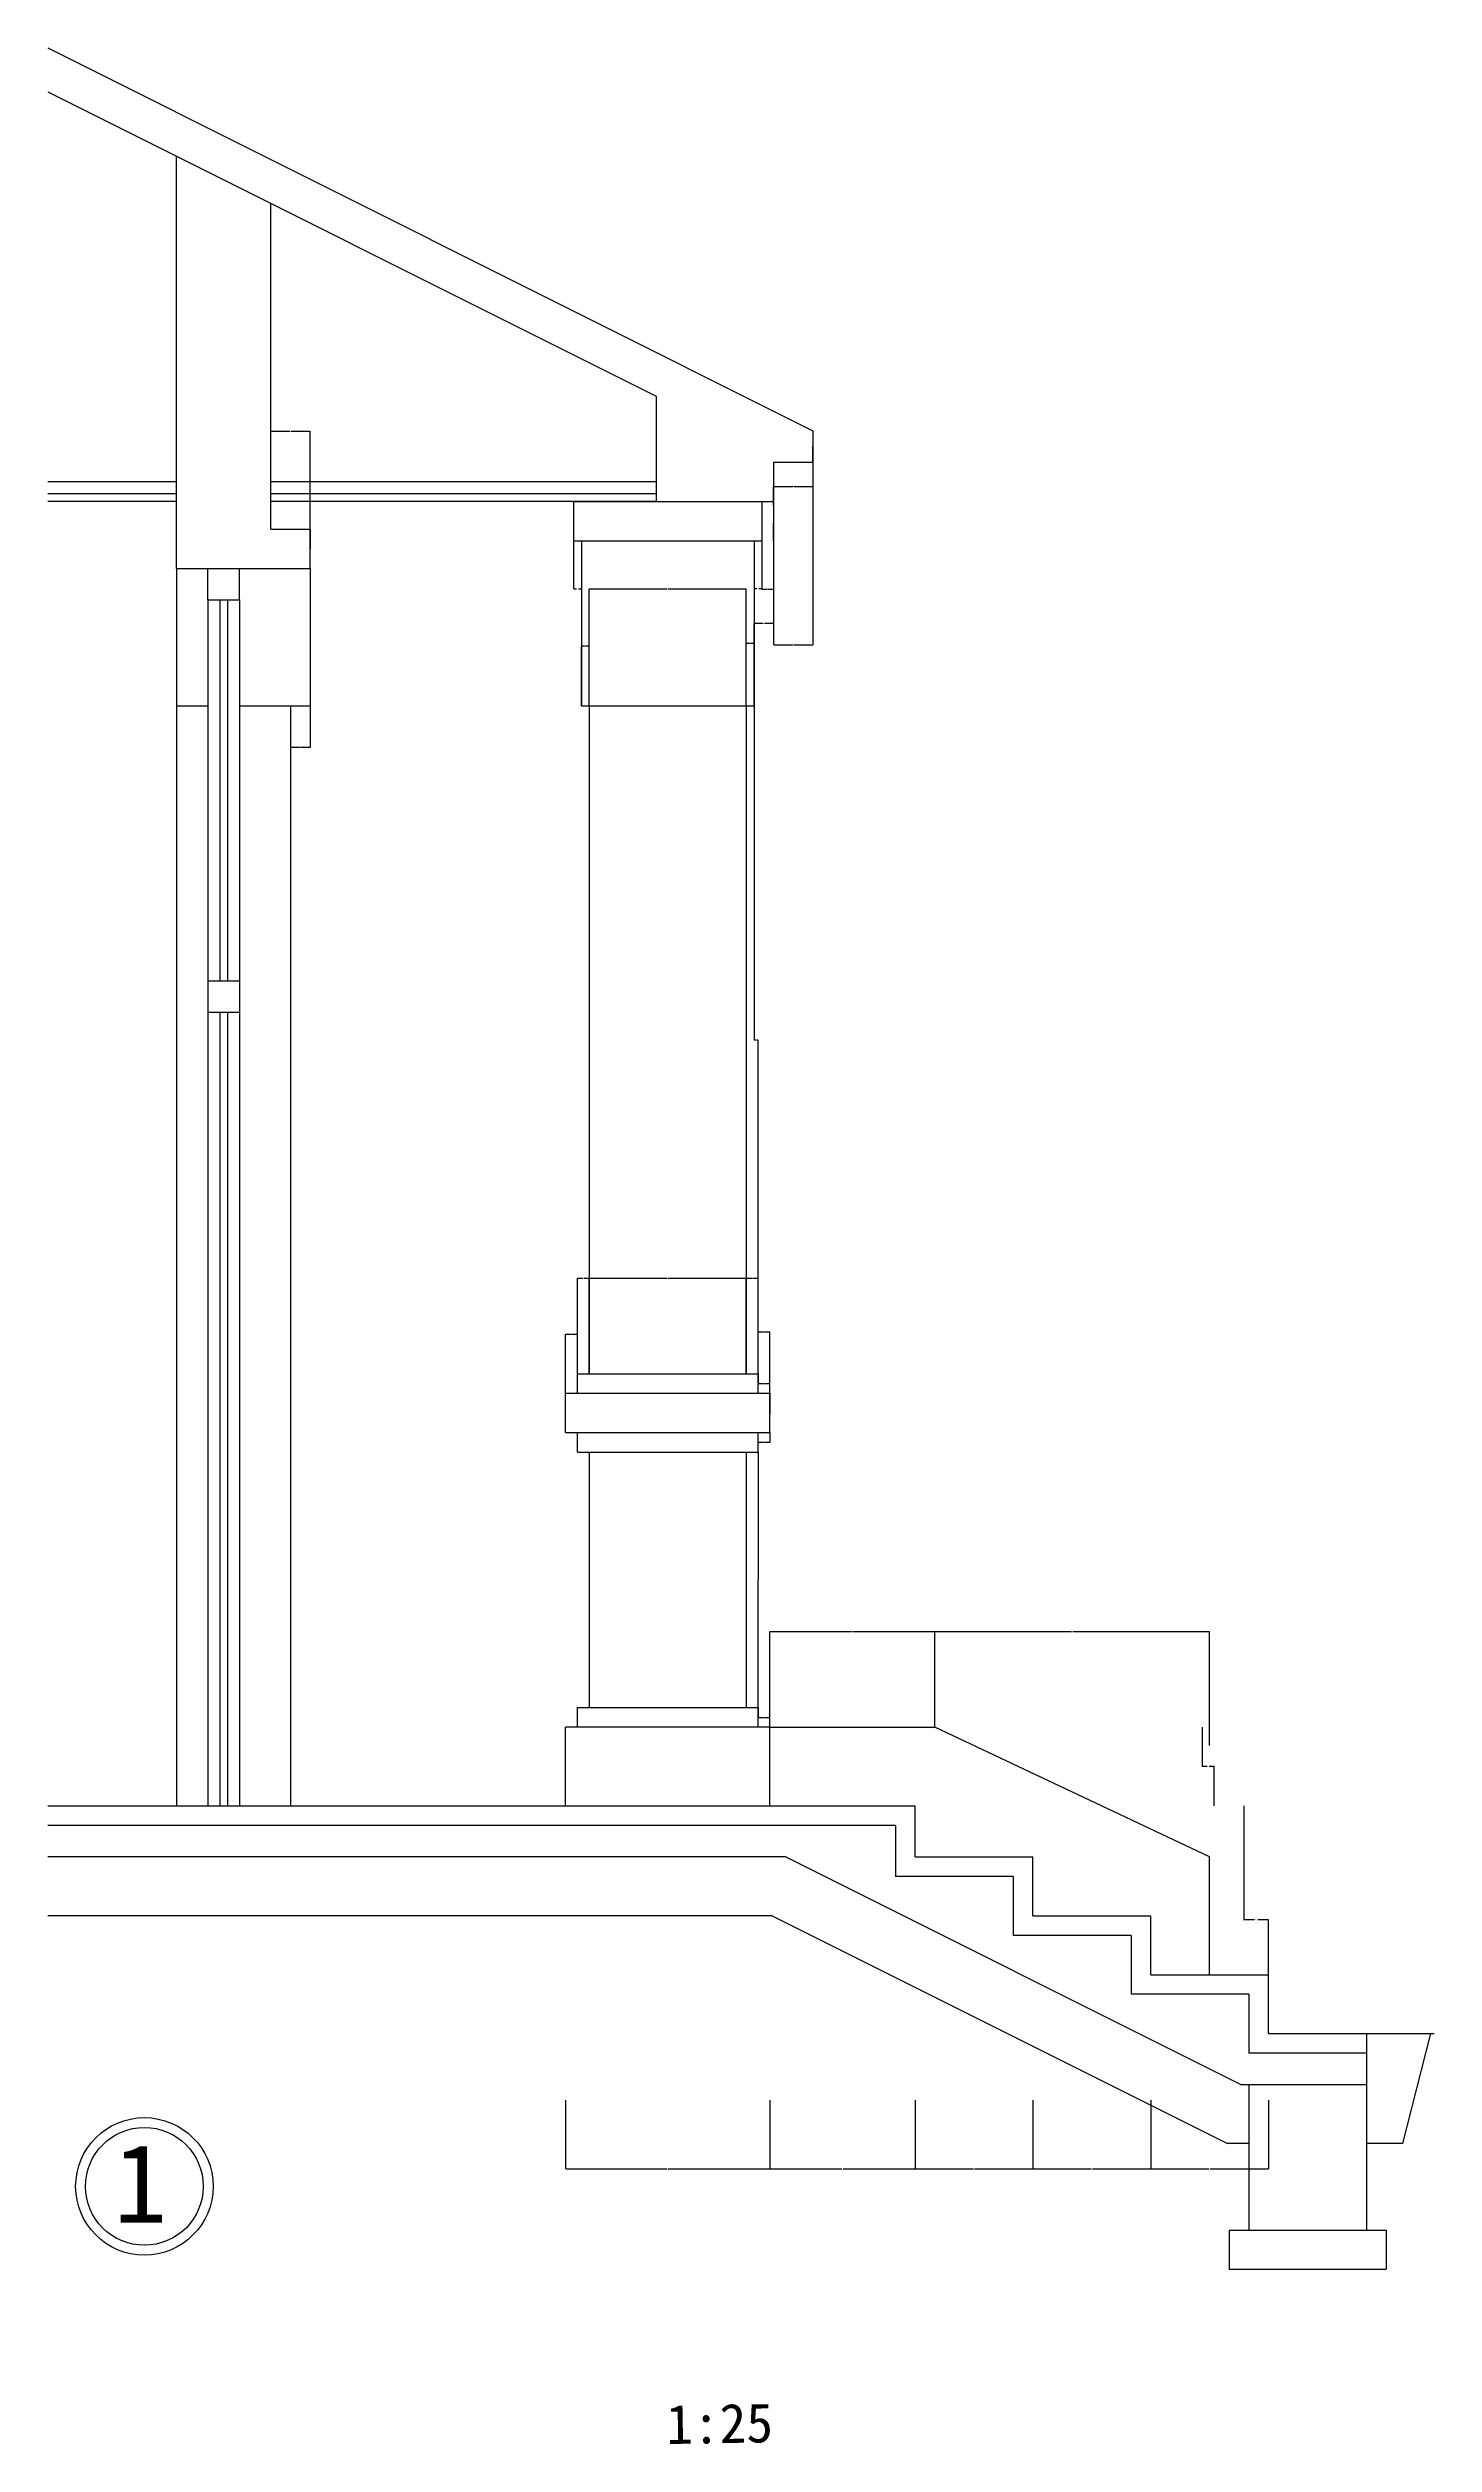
# Model space of a CAD drawing. Header units: metres. Extents: x -2092 to 57740, y -16481 to 10701.
# Drawn here: x 41582 to 45113, y 651 to 6751 of the extents above; entities that cross this region are included whole.
import ezdxf

# ---------------------------------------------------------------- set-up
doc = ezdxf.new("R2010")
doc.units = ezdxf.units.M
for name, color, linetype in [('2', 2, 'Continuous'), ('D', 4, 'Continuous'), ('DIM2', 3, 'Continuous'), ('E-W', 7, 'Continuous'), ('HZ', 3, 'Continuous')]:
    doc.layers.add(name, color=color, linetype=linetype)
doc.dimstyles.get("Standard").update_dxf_attribs({"dimtxt": 2.5, "dimasz": 2.5, "dimexe": 1.25, "dimexo": 0.625, "dimtad": 1, "dimcen": 2.5, "dimazin": 3, "dimtfac": 1, "dimtmove": 0, "dimatfit": 3})

# ---------------------------------------------------------------- blocks, each defined once
blk = doc.blocks.new('*D25')
for p, q in [((43530.59, 5695.79), (43530.59, 5230.85)), ((43430.59, 5595.79), (43430.59, 5230.85)), ((43430.84, 5230.85), (43479.09, 5230.85)), ((43482.09, 5230.85), (43530.34, 5230.85))]:
    blk.add_line(p, q)
at = {"layer": 'Defpoints'}
for p in [(43530.59, 5695.79), (43430.59, 5595.79), (43430.59, 5230.85)]:
    blk.add_point(p, dxfattribs=at)
at = {"layer": 'DIM2', "insert": (43480.59, 5230.85), "char_height": 1, "attachment_point": 5}
blk.add_mtext('100', dxfattribs=at)
blk = doc.blocks.new('*D26')
for p, q in [((43360.88, 5075.79), (43360.88, 5235.21)), ((43361.13, 5235.21), (43369.88, 5235.21)), ((43371.88, 5235.21), (43380.63, 5235.21)), ((43380.88, 5075.79), (43380.88, 5235.21))]:
    blk.add_line(p, q)
at = {"layer": 'Defpoints'}
for p in [(43360.88, 5235.21), (43360.88, 5075.79), (43380.88, 5075.79)]:
    blk.add_point(p, dxfattribs=at)
at = {"layer": 'DIM2', "insert": (43370.88, 5235.21), "char_height": 1, "attachment_point": 5}
blk.add_mtext('20', dxfattribs=at)
blk = doc.blocks.new('*D27')
for p, q in [((42960.88, 5075.79), (42960.88, 5373.52)), ((42961.13, 5373.52), (43159.38, 5373.52)), ((43162.38, 5373.52), (43360.63, 5373.52)), ((43360.88, 5075.79), (43360.88, 5373.52))]:
    blk.add_line(p, q)
at = {"layer": 'Defpoints'}
for p in [(42960.88, 5373.52), (42960.88, 5075.79), (43360.88, 5075.79)]:
    blk.add_point(p, dxfattribs=at)
at = {"layer": 'DIM2', "insert": (43160.88, 5373.52), "char_height": 1, "attachment_point": 5}
blk.add_mtext('400', dxfattribs=at)
blk = doc.blocks.new('*D28')
for p, q in [((42940.88, 5075.79), (42940.88, 5228.41)), ((42941.13, 5228.41), (42949.88, 5228.41)), ((42951.88, 5228.41), (42960.63, 5228.41)), ((42960.88, 5075.79), (42960.88, 5228.41))]:
    blk.add_line(p, q)
at = {"layer": 'Defpoints'}
for p in [(42940.88, 5228.41), (42940.88, 5075.79), (42960.88, 5075.79)]:
    blk.add_point(p, dxfattribs=at)
at = {"layer": 'DIM2', "insert": (42950.88, 5228.41), "char_height": 1, "attachment_point": 5}
blk.add_mtext('20', dxfattribs=at)
blk = doc.blocks.new('*D29')
for p, q in [((43430.59, 5495.79), (43430.59, 5285.79)), ((43403.235, 5285.79), (43380.63, 5285.79)), ((43380.88, 5075.79), (43380.88, 5285.79)), ((43430.84, 5285.79), (43408.235, 5285.79))]:
    blk.add_line(p, q)
at = {"layer": 'Defpoints'}
for p in [(43430.59, 5495.79), (43430.59, 5285.79), (43380.88, 5075.79)]:
    blk.add_point(p, dxfattribs=at)
at = {"layer": 'DIM2', "insert": (43405.735, 5285.79), "char_height": 1, "attachment_point": 5}
blk.add_mtext('49,71', dxfattribs=at)
blk = doc.blocks.new('*D30')
for p, q in [((43380.88, 5075.79), (43380.88, 4225.79)), ((43381.13, 4225.79), (43384.88, 4225.79)), ((43386.88, 4225.79), (43390.63, 4225.79)), ((43390.88, 3375.79), (43390.88, 4225.79))]:
    blk.add_line(p, q)
at = {"layer": 'Defpoints'}
for p in [(43380.88, 5075.79), (43380.88, 4225.79), (43390.88, 3375.79)]:
    blk.add_point(p, dxfattribs=at)
at = {"layer": 'DIM2', "insert": (43385.88, 4225.79), "char_height": 1, "attachment_point": 5}
blk.add_mtext('10', dxfattribs=at)
blk = doc.blocks.new('*D31')
for p, q in [((43390.88, 2525.79), (43390.88, 2500.79)), ((43391.13, 2500.79), (43404.88, 2500.79)), ((43406.88, 2500.79), (43420.63, 2500.79)), ((43420.88, 2475.79), (43420.88, 2500.79))]:
    blk.add_line(p, q)
at = {"layer": 'Defpoints'}
for p in [(43390.88, 2525.79), (43390.88, 2500.79), (43420.88, 2475.79)]:
    blk.add_point(p, dxfattribs=at)
at = {"layer": 'DIM2', "insert": (43405.88, 2500.79), "char_height": 1, "attachment_point": 5}
blk.add_mtext('30', dxfattribs=at)
blk = doc.blocks.new('*D32')
for p, q in [((43390.88, 3175.79), (43390.88, 2850.79)), ((43390.63, 2850.79), (43390.38, 2850.79)), ((43390.88, 2525.79), (43390.88, 2850.79)), ((43390.88, 2850.79), (43390.88, 2850.79)), ((43391.13, 2850.79), (43391.38, 2850.79))]:
    blk.add_line(p, q)
at = {"layer": 'Defpoints'}
for p in [(43390.88, 3175.79), (43390.88, 2850.79), (43390.88, 2525.79)]:
    blk.add_point(p, dxfattribs=at)
at = {"layer": 'DIM2', "insert": (43390.88, 2851.915), "char_height": 1, "attachment_point": 5}
blk.add_mtext('0', dxfattribs=at)
blk = doc.blocks.new('*D33')
for p, q in [((43404.88, 3200.79), (43390.63, 3200.79)), ((43390.88, 3175.79), (43390.88, 3200.79)), ((43421.13, 3200.79), (43406.88, 3200.79)), ((43420.88, 3225.79), (43420.88, 3200.79))]:
    blk.add_line(p, q)
at = {"layer": 'Defpoints'}
for p in [(43390.88, 3175.79), (43420.88, 3225.79), (43420.88, 3200.79)]:
    blk.add_point(p, dxfattribs=at)
at = {"layer": 'DIM2', "insert": (43405.88, 3200.79), "char_height": 1, "attachment_point": 5}
blk.add_mtext('30', dxfattribs=at)
blk = doc.blocks.new('*D34')
for p, q in [((43420.88, 3325.79), (43420.88, 3273.76)), ((43420.63, 3273.76), (43420.38, 3273.76)), ((43420.88, 3225.79), (43420.88, 3273.76)), ((43420.88, 3273.76), (43420.88, 3273.76)), ((43421.13, 3273.76), (43421.38, 3273.76))]:
    blk.add_line(p, q)
at = {"layer": 'Defpoints'}
for p in [(43420.88, 3325.79), (43420.88, 3273.76), (43420.88, 3225.79)]:
    blk.add_point(p, dxfattribs=at)
at = {"layer": 'DIM2', "insert": (43420.88, 3274.885), "char_height": 1, "attachment_point": 5}
blk.add_mtext('0', dxfattribs=at)
blk = doc.blocks.new('*D35')
for p, q in [((43390.88, 3375.79), (43390.88, 3350.79)), ((43391.13, 3350.79), (43404.88, 3350.79)), ((43406.88, 3350.79), (43420.63, 3350.79)), ((43420.88, 3325.79), (43420.88, 3350.79))]:
    blk.add_line(p, q)
at = {"layer": 'Defpoints'}
for p in [(43390.88, 3375.79), (43390.88, 3350.79), (43420.88, 3325.79)]:
    blk.add_point(p, dxfattribs=at)
at = {"layer": 'DIM2', "insert": (43405.88, 3350.79), "char_height": 1, "attachment_point": 5}
blk.add_mtext('30', dxfattribs=at)
blk = doc.blocks.new('*D41')
for p, q in [((43380.88, 5495.79), (43380.88, 5374.19)), ((43400.59, 5495.79), (43400.59, 5374.19)), ((43381.13, 5374.19), (43388.235, 5374.19)), ((43393.235, 5374.19), (43400.34, 5374.19))]:
    blk.add_line(p, q)
at = {"layer": 'Defpoints'}
for p in [(43380.88, 5495.79), (43400.59, 5495.79), (43380.88, 5374.19)]:
    blk.add_point(p, dxfattribs=at)
at = {"layer": 'DIM2', "insert": (43390.735, 5374.19), "char_height": 1, "attachment_point": 5}
blk.add_mtext('19,71', dxfattribs=at)
blk = doc.blocks.new('*D42')
for p, q in [((42921.17, 5495.79), (42921.17, 5373.52)), ((42940.88, 5495.79), (42940.88, 5373.52)), ((42921.42, 5373.52), (42928.525, 5373.52)), ((42933.525, 5373.52), (42940.63, 5373.52))]:
    blk.add_line(p, q)
at = {"layer": 'Defpoints'}
for p in [(42921.17, 5495.79), (42940.88, 5495.79), (42921.17, 5373.52)]:
    blk.add_point(p, dxfattribs=at)
at = {"layer": 'DIM2', "insert": (42931.025, 5373.52), "char_height": 1, "attachment_point": 5}
blk.add_mtext('19,71', dxfattribs=at)
blk = doc.blocks.new('*D43')
for p, q in [((43400.59, 5595.79), (43400.59, 5373.03)), ((43430.59, 5595.79), (43430.59, 5373.03)), ((43400.84, 5373.03), (43414.59, 5373.03)), ((43416.59, 5373.03), (43430.34, 5373.03))]:
    blk.add_line(p, q)
at = {"layer": 'Defpoints'}
for p in [(43400.59, 5595.79), (43430.59, 5595.79), (43400.59, 5373.03)]:
    blk.add_point(p, dxfattribs=at)
at = {"layer": 'DIM2', "insert": (43415.59, 5373.03), "char_height": 1, "attachment_point": 5}
blk.add_mtext('30', dxfattribs=at)
blk = doc.blocks.new('*D44')
for p, q in [((43430.59, 5585.49), (43430.59, 5540.64)), ((43430.34, 5540.64), (43430.09, 5540.64)), ((43430.59, 5495.79), (43430.59, 5540.64)), ((43430.59, 5540.64), (43430.59, 5540.64)), ((43430.84, 5540.64), (43431.09, 5540.64))]:
    blk.add_line(p, q)
at = {"layer": 'Defpoints'}
for p in [(43430.59, 5585.49), (43430.59, 5540.64), (43430.59, 5495.79)]:
    blk.add_point(p, dxfattribs=at)
at = {"layer": 'DIM2', "insert": (43430.59, 5541.765), "char_height": 1, "attachment_point": 5}
blk.add_mtext('0', dxfattribs=at)
blk = doc.blocks.new('*D45')
for p, q in [((43530.59, 5695.79), (43530.59, 5633.32)), ((43479.09, 5633.32), (43430.34, 5633.32)), ((43430.59, 5585.49), (43430.59, 5633.32)), ((43530.84, 5633.32), (43482.09, 5633.32))]:
    blk.add_line(p, q)
at = {"layer": 'Defpoints'}
for p in [(43530.59, 5695.79), (43530.59, 5633.32), (43430.59, 5585.49)]:
    blk.add_point(p, dxfattribs=at)
at = {"layer": 'DIM2', "insert": (43480.59, 5633.32), "char_height": 1, "attachment_point": 5}
blk.add_mtext('100', dxfattribs=at)
blk = doc.blocks.new('*D46')
for p, q in [((43530.34, 5735.79), (43530.09, 5735.79)), ((43530.59, 5775.79), (43530.59, 5735.79)), ((43530.59, 5695.79), (43530.59, 5735.79)), ((43530.59, 5735.79), (43530.59, 5735.79)), ((43530.84, 5735.79), (43531.09, 5735.79))]:
    blk.add_line(p, q)
at = {"layer": 'Defpoints'}
for p in [(43530.59, 5775.79), (43530.59, 5735.79), (43530.59, 5695.79)]:
    blk.add_point(p, dxfattribs=at)
at = {"layer": 'DIM2', "insert": (43530.59, 5736.915), "char_height": 1, "attachment_point": 5}
blk.add_mtext('0', dxfattribs=at)
blk = doc.blocks.new('*D197')
for p, q in [((42249.88, 5525.79), (42249.88, 5475.79)), ((42249.63, 5475.79), (42249.38, 5475.79)), ((42249.88, 5425.79), (42249.88, 5475.79)), ((42249.88, 5475.79), (42249.88, 5475.79)), ((42250.13, 5475.79), (42250.38, 5475.79))]:
    blk.add_line(p, q)
at = {"layer": 'Defpoints'}
for p in [(42249.88, 5525.79), (42249.88, 5475.79), (42249.88, 5425.79)]:
    blk.add_point(p, dxfattribs=at)
at = {"layer": 'DIM2', "insert": (42249.88, 5476.915), "char_height": 1, "attachment_point": 5}
blk.add_mtext('0', dxfattribs=at)
blk = doc.blocks.new('*D198')
for p, q in [((42249.63, 5673.59), (42249.38, 5673.59)), ((42249.88, 5525.79), (42249.88, 5673.59)), ((42249.88, 5595.79), (42249.88, 5673.59)), ((42249.88, 5673.59), (42249.88, 5673.59)), ((42250.13, 5673.59), (42250.38, 5673.59))]:
    blk.add_line(p, q)
at = {"layer": 'Defpoints'}
for p in [(42249.88, 5673.59), (42249.88, 5595.79), (42249.88, 5525.79)]:
    blk.add_point(p, dxfattribs=at)
at = {"layer": 'DIM2', "insert": (42249.88, 5674.715), "char_height": 1, "attachment_point": 5}
blk.add_mtext('0', dxfattribs=at)
blk = doc.blocks.new('*D199')
for p, q in [((42149.88, 5525.79), (42149.88, 5775.03)), ((42150.13, 5775.03), (42198.38, 5775.03)), ((42201.38, 5775.03), (42249.63, 5775.03)), ((42249.88, 5525.79), (42249.88, 5775.03))]:
    blk.add_line(p, q)
at = {"layer": 'Defpoints'}
for p in [(42149.88, 5775.03), (42149.88, 5525.79), (42249.88, 5525.79)]:
    blk.add_point(p, dxfattribs=at)
at = {"layer": 'DIM2', "insert": (42199.88, 5775.03), "char_height": 1, "attachment_point": 5}
blk.add_mtext('100', dxfattribs=at)
blk = doc.blocks.new('*D200')
for p, q in [((42900.88, 1526.65), (42900.88, 1351.22)), ((43420.88, 1526.65), (43420.88, 1351.22)), ((42901.13, 1351.22), (43159.38, 1351.22)), ((43162.38, 1351.22), (43420.63, 1351.22))]:
    blk.add_line(p, q)
at = {"layer": 'Defpoints'}
for p in [(42900.88, 1526.65), (43420.88, 1526.65), (42900.88, 1351.22)]:
    blk.add_point(p, dxfattribs=at)
at = {"layer": 'DIM2', "insert": (43160.88, 1351.22), "char_height": 1, "attachment_point": 5}
blk.add_mtext('520', dxfattribs=at)
blk = doc.blocks.new('*D201')
for p, q in [((43420.88, 1526.65), (43420.88, 1351.22)), ((43790.88, 1526.65), (43790.88, 1351.22)), ((43421.13, 1351.22), (43604.38, 1351.22)), ((43607.38, 1351.22), (43790.63, 1351.22))]:
    blk.add_line(p, q)
at = {"layer": 'Defpoints'}
for p in [(43420.88, 1526.65), (43790.88, 1526.65), (43420.88, 1351.22)]:
    blk.add_point(p, dxfattribs=at)
at = {"layer": 'DIM2', "insert": (43605.88, 1351.22), "char_height": 1, "attachment_point": 5}
blk.add_mtext('370', dxfattribs=at)
blk = doc.blocks.new('*D202')
for p, q in [((43790.88, 1526.65), (43790.88, 1351.22)), ((44090.88, 1526.65), (44090.88, 1351.22)), ((43791.13, 1351.22), (43939.38, 1351.22)), ((43942.38, 1351.22), (44090.63, 1351.22))]:
    blk.add_line(p, q)
at = {"layer": 'Defpoints'}
for p in [(43790.88, 1526.65), (44090.88, 1526.65), (43790.88, 1351.22)]:
    blk.add_point(p, dxfattribs=at)
at = {"layer": 'DIM2', "insert": (43940.88, 1351.22), "char_height": 1, "attachment_point": 5}
blk.add_mtext('300', dxfattribs=at)
blk = doc.blocks.new('*D203')
for p, q in [((44090.88, 1526.65), (44090.88, 1351.22)), ((44390.88, 1526.65), (44390.88, 1351.22)), ((44091.13, 1351.22), (44239.38, 1351.22)), ((44242.38, 1351.22), (44390.63, 1351.22))]:
    blk.add_line(p, q)
at = {"layer": 'Defpoints'}
for p in [(44090.88, 1526.65), (44390.88, 1526.65), (44090.88, 1351.22)]:
    blk.add_point(p, dxfattribs=at)
at = {"layer": 'DIM2', "insert": (44240.88, 1351.22), "char_height": 1, "attachment_point": 5}
blk.add_mtext('300', dxfattribs=at)
blk = doc.blocks.new('*D204')
for p, q in [((44390.88, 1526.65), (44390.88, 1351.22)), ((44690.88, 1526.65), (44690.88, 1351.22)), ((44391.13, 1351.22), (44539.38, 1351.22)), ((44542.38, 1351.22), (44690.63, 1351.22))]:
    blk.add_line(p, q)
at = {"layer": 'Defpoints'}
for p in [(44390.88, 1526.65), (44690.88, 1526.65), (44390.88, 1351.22)]:
    blk.add_point(p, dxfattribs=at)
at = {"layer": 'DIM2', "insert": (44540.88, 1351.22), "char_height": 1, "attachment_point": 5}
blk.add_mtext('300', dxfattribs=at)
blk = doc.blocks.new('*D205')
for p, q in [((44627.85, 2275.79), (44627.85, 1985.79)), ((44654.865, 1985.79), (44627.6, 1985.79)), ((44691.13, 1985.79), (44663.865, 1985.79)), ((44690.88, 1695.79), (44690.88, 1985.79))]:
    blk.add_line(p, q)
at = {"layer": 'Defpoints'}
for p in [(44627.85, 2275.79), (44690.88, 1985.79), (44690.88, 1695.79)]:
    blk.add_point(p, dxfattribs=at)
at = {"layer": 'DIM2', "insert": (44659.365, 1985.79), "char_height": 1, "attachment_point": 5}
blk.add_mtext('4x145=580', dxfattribs=at)
blk = doc.blocks.new('*D206')
for p, q in [((44521.9, 2475.79), (44521.9, 2375.79)), ((44534.875, 2375.79), (44521.65, 2375.79)), ((44553.1, 2375.79), (44539.875, 2375.79)), ((44552.85, 2275.79), (44552.85, 2375.79))]:
    blk.add_line(p, q)
at = {"layer": 'Defpoints'}
for p in [(44521.9, 2475.79), (44552.85, 2375.79), (44552.85, 2275.79)]:
    blk.add_point(p, dxfattribs=at)
at = {"layer": 'DIM2', "insert": (44537.375, 2375.79), "char_height": 1, "attachment_point": 5}
blk.add_mtext('30,95', dxfattribs=at)
blk = doc.blocks.new('*D207')
for p, q in [((42900.88, 3325.79), (42900.88, 3475.98)), ((42901.13, 3475.98), (42914.88, 3475.98)), ((42916.88, 3475.98), (42930.63, 3475.98)), ((42930.88, 3325.79), (42930.88, 3475.98))]:
    blk.add_line(p, q)
at = {"layer": 'Defpoints'}
for p in [(42900.88, 3475.98), (42900.88, 3325.79), (42930.88, 3325.79)]:
    blk.add_point(p, dxfattribs=at)
at = {"layer": 'DIM2', "insert": (42915.88, 3475.98), "char_height": 1, "attachment_point": 5}
blk.add_mtext('30', dxfattribs=at)
blk = doc.blocks.new('*D208')
for p, q in [((42930.88, 3325.79), (42930.88, 3619.2)), ((42931.13, 3619.2), (42944.88, 3619.2)), ((42946.88, 3619.2), (42960.63, 3619.2)), ((42960.88, 3375.79), (42960.88, 3619.2))]:
    blk.add_line(p, q)
at = {"layer": 'Defpoints'}
for p in [(42930.88, 3619.2), (42960.88, 3375.79), (42930.88, 3325.79)]:
    blk.add_point(p, dxfattribs=at)
at = {"layer": 'DIM2', "insert": (42945.88, 3619.2), "char_height": 1, "attachment_point": 5}
blk.add_mtext('30', dxfattribs=at)
blk = doc.blocks.new('*D209')
for p, q in [((42960.88, 3375.79), (42960.88, 3619.2)), ((42961.13, 3619.2), (43159.38, 3619.2)), ((43162.38, 3619.2), (43360.63, 3619.2)), ((43360.88, 3375.79), (43360.88, 3619.2))]:
    blk.add_line(p, q)
at = {"layer": 'Defpoints'}
for p in [(42960.88, 3619.2), (42960.88, 3375.79), (43360.88, 3375.79)]:
    blk.add_point(p, dxfattribs=at)
at = {"layer": 'DIM2', "insert": (43160.88, 3619.2), "char_height": 1, "attachment_point": 5}
blk.add_mtext('400', dxfattribs=at)
blk = doc.blocks.new('*D210')
for p, q in [((43360.88, 3375.79), (43360.88, 3619.2)), ((43361.13, 3619.2), (43374.88, 3619.2)), ((43376.88, 3619.2), (43390.63, 3619.2)), ((43390.88, 3375.79), (43390.88, 3619.2))]:
    blk.add_line(p, q)
at = {"layer": 'Defpoints'}
for p in [(43360.88, 3619.2), (43360.88, 3375.79), (43390.88, 3375.79)]:
    blk.add_point(p, dxfattribs=at)
at = {"layer": 'DIM2', "insert": (43375.88, 3619.2), "char_height": 1, "attachment_point": 5}
blk.add_mtext('30', dxfattribs=at)
blk = doc.blocks.new('*D211')
for p, q in [((43390.88, 3375.79), (43390.88, 3482.58)), ((43391.13, 3482.58), (43404.88, 3482.58)), ((43406.88, 3482.58), (43420.63, 3482.58)), ((43420.88, 3325.79), (43420.88, 3482.58))]:
    blk.add_line(p, q)
at = {"layer": 'Defpoints'}
for p in [(43390.88, 3482.58), (43390.88, 3375.79), (43420.88, 3325.79)]:
    blk.add_point(p, dxfattribs=at)
at = {"layer": 'DIM2', "insert": (43405.88, 3482.58), "char_height": 1, "attachment_point": 5}
blk.add_mtext('30', dxfattribs=at)
blk = doc.blocks.new('*D212')
for p, q in [((43420.88, 2475.79), (43420.88, 2719.09)), ((43421.13, 2719.09), (43629.38, 2719.09)), ((43632.38, 2719.09), (43840.63, 2719.09)), ((43840.88, 2475.79), (43840.88, 2719.09))]:
    blk.add_line(p, q)
at = {"layer": 'Defpoints'}
for p in [(43420.88, 2719.09), (43420.88, 2475.79), (43840.88, 2475.79)]:
    blk.add_point(p, dxfattribs=at)
at = {"layer": 'DIM2', "insert": (43630.88, 2719.09), "char_height": 1, "attachment_point": 5}
blk.add_mtext('420', dxfattribs=at)
blk = doc.blocks.new('*D213')
for p, q in [((43840.88, 2475.79), (43840.88, 2719.09)), ((43841.13, 2719.09), (44189.38, 2719.09)), ((44192.38, 2719.09), (44540.63, 2719.09)), ((44540.88, 2429.37), (44540.88, 2719.09))]:
    blk.add_line(p, q)
at = {"layer": 'Defpoints'}
for p in [(43840.88, 2719.09), (43840.88, 2475.79), (44540.88, 2429.37)]:
    blk.add_point(p, dxfattribs=at)
at = {"layer": 'DIM2', "insert": (44190.88, 2719.09), "char_height": 1, "attachment_point": 5}
blk.add_mtext('700', dxfattribs=at)
blk = doc.blocks.new('*D220')
for p, q in [((42199.88, 5075.79), (42199.88, 4969.59)), ((42249.88, 5075.79), (42249.88, 4969.59)), ((42223.88, 4969.59), (42199.63, 4969.59)), ((42250.13, 4969.59), (42225.88, 4969.59))]:
    blk.add_line(p, q)
at = {"layer": 'Defpoints'}
for p in [(42199.88, 5075.79), (42249.88, 5075.79), (42249.88, 4969.59)]:
    blk.add_point(p, dxfattribs=at)
at = {"layer": 'DIM2', "insert": (42224.88, 4969.59), "char_height": 1, "attachment_point": 5}
blk.add_mtext('50', dxfattribs=at)

msp = doc.modelspace()

# ---------------------------------------------------------------- linework, layer by layer
msp.add_circle((41828.04, 1306.94), 150)
at = {"layer": 'D'}
msp.add_circle((41828.04, 1306.94), 175, dxfattribs=at)
at = {"layer": 'DIM2'}
for p, q in [((41909.88, 5645.79), (41582.34, 5645.79)), ((41909.88, 5615.79), (41582.34, 5615.79)), ((43131.59, 5645.79), (42149.88, 5645.79)), ((43131.59, 5615.79), (42149.88, 5615.79)), ((42921.17, 5595.79), (43430.59, 5595.79)), ((42921.17, 5595.79), (42921.17, 5495.79)), ((43400.59, 5595.79), (43400.59, 5495.79)), ((42921.17, 5495.79), (43400.59, 5495.79)), ((42940.88, 5495.79), (42940.88, 5075.79)), ((43380.88, 5495.79), (43380.88, 5075.79)), ((41909.88, 5425.79), (41909.88, 2275.79)), ((42249.88, 5425.79), (42249.88, 5075.79)), ((41989.88, 5345.79), (41989.88, 4375.79)), ((42019.88, 5345.79), (42019.88, 4375.79)), ((42039.88, 5345.79), (42039.88, 4375.79)), ((42069.88, 5345.79), (42069.88, 4375.79)), ((41909.88, 5075.79), (41989.88, 5075.79)), ((42069.88, 5075.79), (42249.88, 5075.79)), ((42199.88, 5075.79), (42199.88, 2275.79)), ((42940.88, 5075.79), (43380.88, 5075.79)), ((42960.88, 5075.79), (42960.88, 3375.79)), ((43360.88, 5075.79), (43360.88, 3375.79)), ((41989.88, 4295.79), (41989.88, 2275.79)), ((42019.88, 4295.79), (42019.88, 2275.79)), ((42039.88, 4295.79), (42039.88, 2275.79)), ((42069.88, 4295.79), (42069.88, 2275.79)), ((42930.88, 3325.79), (42930.88, 3375.79)), ((42930.88, 3375.79), (43390.88, 3375.79)), ((43390.88, 3325.79), (43390.88, 3375.79)), ((42900.88, 3225.79), (42900.88, 3325.79)), ((42900.88, 3325.79), (43420.88, 3325.79)), ((43420.88, 3225.79), (43420.88, 3325.79)), ((42900.88, 3225.79), (43420.88, 3225.79)), ((42930.88, 3175.79), (42930.88, 3225.79)), ((42930.88, 3175.79), (43390.88, 3175.79)), ((42960.88, 3175.79), (42960.88, 2525.79)), ((43360.88, 3175.79), (43360.88, 2525.79)), ((43390.88, 3175.79), (43390.88, 3225.79)), ((42930.88, 2475.79), (42930.88, 2525.79)), ((42930.88, 2525.79), (43390.88, 2525.79)), ((43390.88, 2475.79), (43390.88, 2525.79)), ((42900.88, 2275.79), (42900.88, 2475.79)), ((43420.88, 2475.79), (42900.88, 2475.79)), ((43420.88, 2275.79), (43420.88, 2475.79)), ((43420.88, 2475.79), (43840.88, 2475.79)), ((44540.88, 2145.79), (43840.88, 2475.79)), ((43740.88, 2225.79), (41582.34, 2225.79)), ((43740.88, 2225.79), (43740.88, 2095.79)), ((43461.99, 2145.79), (41582.34, 2145.79)), ((43461.99, 2145.79), (44621.99, 1565.79)), ((44540.88, 1845.79), (44540.88, 2145.79)), ((44040.88, 2095.79), (43740.88, 2095.79)), ((44040.88, 2095.79), (44040.88, 1945.79)), ((43426.58, 1995.79), (41582.34, 1995.79)), ((43426.58, 1995.79), (44586.58, 1415.79)), ((44340.88, 1945.79), (44040.88, 1945.79)), ((44340.88, 1945.79), (44340.88, 1795.79)), ((44640.88, 1795.79), (44340.88, 1795.79)), ((44640.88, 1795.79), (44640.88, 1645.79)), ((44940.88, 1695.79), (44940.88, 1565.79)), ((45103.61, 1695.79), (45032.31, 1415.79)), ((44940.88, 1645.79), (44640.88, 1645.79)), ((44940.88, 1565.79), (44621.99, 1565.79)), ((44640.88, 1565.79), (44640.88, 1195.79)), ((44940.88, 1565.79), (44940.88, 1195.79)), ((44640.88, 1415.79), (44586.58, 1415.79)), ((45032.31, 1415.79), (44940.88, 1415.79)), ((44590.88, 1195.79), (44590.88, 1095.79)), ((44590.88, 1195.79), (44990.88, 1195.79)), ((44990.88, 1195.79), (44990.88, 1095.79)), ((44590.88, 1095.79), (44990.88, 1095.79))]:
    msp.add_line(p, q, dxfattribs=at)
at = {"layer": 'E-W'}
for p, q in [((41582.34, 6750.71), (43530.59, 5775.79)), ((41582.34, 6638.61), (43131.59, 5863.98)), ((41909.88, 5425.79), (41909.88, 6474.84)), ((42149.88, 5525.79), (42149.88, 6354.84)), ((43131.59, 5863.98), (43131.59, 5595.79)), ((43530.59, 5775.79), (43530.59, 5695.79)), ((43430.59, 5695.79), (43530.59, 5695.79)), ((43430.59, 5695.79), (43430.59, 5595.79)), ((41909.88, 5595.79), (41582.34, 5595.79)), ((43131.59, 5595.79), (42149.88, 5595.79)), ((42149.88, 5525.79), (42249.88, 5525.79)), ((42249.88, 5425.79), (42249.88, 5525.79)), ((41909.88, 5425.79), (42249.88, 5425.79)), ((41989.88, 5345.79), (41989.88, 5425.79)), ((42069.88, 5345.79), (42069.88, 5425.79)), ((41989.88, 5345.79), (42069.88, 5345.79)), ((41989.88, 4375.79), (42069.88, 4375.79)), ((41989.88, 4375.79), (41989.88, 4295.79)), ((42069.88, 4375.79), (42069.88, 4295.79)), ((41989.88, 4295.79), (42069.88, 4295.79)), ((41582.34, 2275.79), (43790.88, 2275.79)), ((43790.88, 2145.79), (43790.88, 2275.79)), ((43790.88, 2145.79), (44090.88, 2145.79)), ((44090.88, 1995.79), (44090.88, 2145.79)), ((44090.88, 1995.79), (44390.88, 1995.79)), ((44390.88, 1845.79), (44390.88, 1995.79)), ((44390.88, 1845.79), (44690.88, 1845.79)), ((44690.88, 1695.79), (44690.88, 1845.79)), ((44690.88, 1695.79), (45112.67, 1695.79))]:
    msp.add_line(p, q, dxfattribs=at)

# ---------------------------------------------------------------- texts
at = {"layer": '2'}
msp.add_text('1', height=200, dxfattribs=at).set_placement((41749.83, 1214.23))
at = {"layer": 'HZ'}
msp.add_text('1:25', height=100, rotation=1, dxfattribs=at).set_placement((43157.77, 650.82))

# ---------------------------------------------------------------- dimensions: what is measured, and where the dimension line sits
at = {"layer": 'DIM2'}
for base, p1, p2, picture, middle in [((42149.88, 5775.03), (42149.88, 5525.79), (42249.88, 5525.79), '*D199', (42199.88, 5775.03)), ((43530.59, 5735.79), (43530.59, 5775.79), (43530.59, 5695.79), '*D46', (43530.59, 5736.915)), ((42249.88, 5673.59), (42249.88, 5525.79), (42249.88, 5595.79), '*D198', (42249.88, 5674.715)), ((43530.59, 5633.32), (43530.59, 5695.79), (43430.59, 5585.49), '*D45', (43480.59, 5633.32)), ((43430.59, 5230.85), (43430.59, 5595.79), (43530.59, 5695.79), '*D25', (43480.59, 5230.85)), ((43400.59, 5373.03), (43400.59, 5595.79), (43430.59, 5595.79), '*D43', (43415.59, 5373.03)), ((43430.59, 5540.64), (43430.59, 5585.49), (43430.59, 5495.79), '*D44', (43430.59, 5541.765)), ((42249.88, 5475.79), (42249.88, 5425.79), (42249.88, 5525.79), '*D197', (42249.88, 5476.915)), ((42921.17, 5373.52), (42921.17, 5495.79), (42940.88, 5495.79), '*D42', (42931.025, 5373.52)), ((43430.59, 5285.79), (43430.59, 5495.79), (43380.88, 5075.79), '*D29', (43405.735, 5285.79)), ((43380.88, 5374.19), (43380.88, 5495.79), (43400.59, 5495.79), '*D41', (43390.735, 5374.19)), ((42960.88, 5373.52), (42960.88, 5075.79), (43360.88, 5075.79), '*D27', (43160.88, 5373.52)), ((42940.88, 5228.41), (42940.88, 5075.79), (42960.88, 5075.79), '*D28', (42950.88, 5228.41)), ((43360.88, 5235.21), (43360.88, 5075.79), (43380.88, 5075.79), '*D26', (43370.88, 5235.21)), ((42249.88, 4969.59), (42249.88, 5075.79), (42199.88, 5075.79), '*D220', (42224.88, 4969.59)), ((43380.88, 4225.79), (43380.88, 5075.79), (43390.88, 3375.79), '*D30', (43385.88, 4225.79)), ((42930.88, 3619.2), (42930.88, 3325.79), (42960.88, 3375.79), '*D208', (42945.88, 3619.2)), ((42960.88, 3619.2), (42960.88, 3375.79), (43360.88, 3375.79), '*D209', (43160.88, 3619.2)), ((43360.88, 3619.2), (43360.88, 3375.79), (43390.88, 3375.79), '*D210', (43375.88, 3619.2)), ((43390.88, 3482.58), (43390.88, 3375.79), (43420.88, 3325.79), '*D211', (43405.88, 3482.58)), ((42900.88, 3475.98), (42900.88, 3325.79), (42930.88, 3325.79), '*D207', (42915.88, 3475.98)), ((43390.88, 3350.79), (43390.88, 3375.79), (43420.88, 3325.79), '*D35', (43405.88, 3350.79)), ((43420.88, 3273.76), (43420.88, 3325.79), (43420.88, 3225.79), '*D34', (43420.88, 3274.885)), ((43390.88, 2850.79), (43390.88, 3175.79), (43390.88, 2525.79), '*D32', (43390.88, 2851.915)), ((43420.88, 3200.79), (43420.88, 3225.79), (43390.88, 3175.79), '*D33', (43405.88, 3200.79)), ((43420.88, 2719.09), (43420.88, 2475.79), (43840.88, 2475.79), '*D212', (43630.88, 2719.09)), ((43840.88, 2719.09), (43840.88, 2475.79), (44540.88, 2429.37), '*D213', (44190.88, 2719.09)), ((43390.88, 2500.79), (43390.88, 2525.79), (43420.88, 2475.79), '*D31', (43405.88, 2500.79)), ((44552.85, 2375.79), (44552.85, 2275.79), (44521.9, 2475.79), '*D206', (44537.375, 2375.79)), ((42900.88, 1351.22), (42900.88, 1526.65), (43420.88, 1526.65), '*D200', (43160.88, 1351.22)), ((43420.88, 1351.22), (43420.88, 1526.65), (43790.88, 1526.65), '*D201', (43605.88, 1351.22)), ((43790.88, 1351.22), (43790.88, 1526.65), (44090.88, 1526.65), '*D202', (43940.88, 1351.22)), ((44090.88, 1351.22), (44090.88, 1526.65), (44390.88, 1526.65), '*D203', (44240.88, 1351.22)), ((44390.88, 1351.22), (44390.88, 1526.65), (44690.88, 1526.65), '*D204', (44540.88, 1351.22))]:
    dim = msp.add_linear_dim(base=base, p1=p1, p2=p2, dimstyle='Standard', dxfattribs=at)
    dim.commit()
    dim.dimension.update_dxf_attribs({"geometry": picture, "text_midpoint": middle})
dim = msp.add_linear_dim(base=(44690.88, 1985.79), p1=(44690.88, 1695.79), p2=(44627.85, 2275.79), text='4x145=580', dimstyle='Standard', dxfattribs=at)
dim.commit()
dim.dimension.update_dxf_attribs({"geometry": '*D205', "text_midpoint": (44659.365, 1985.79)})

doc.saveas('drawing.dxf')
